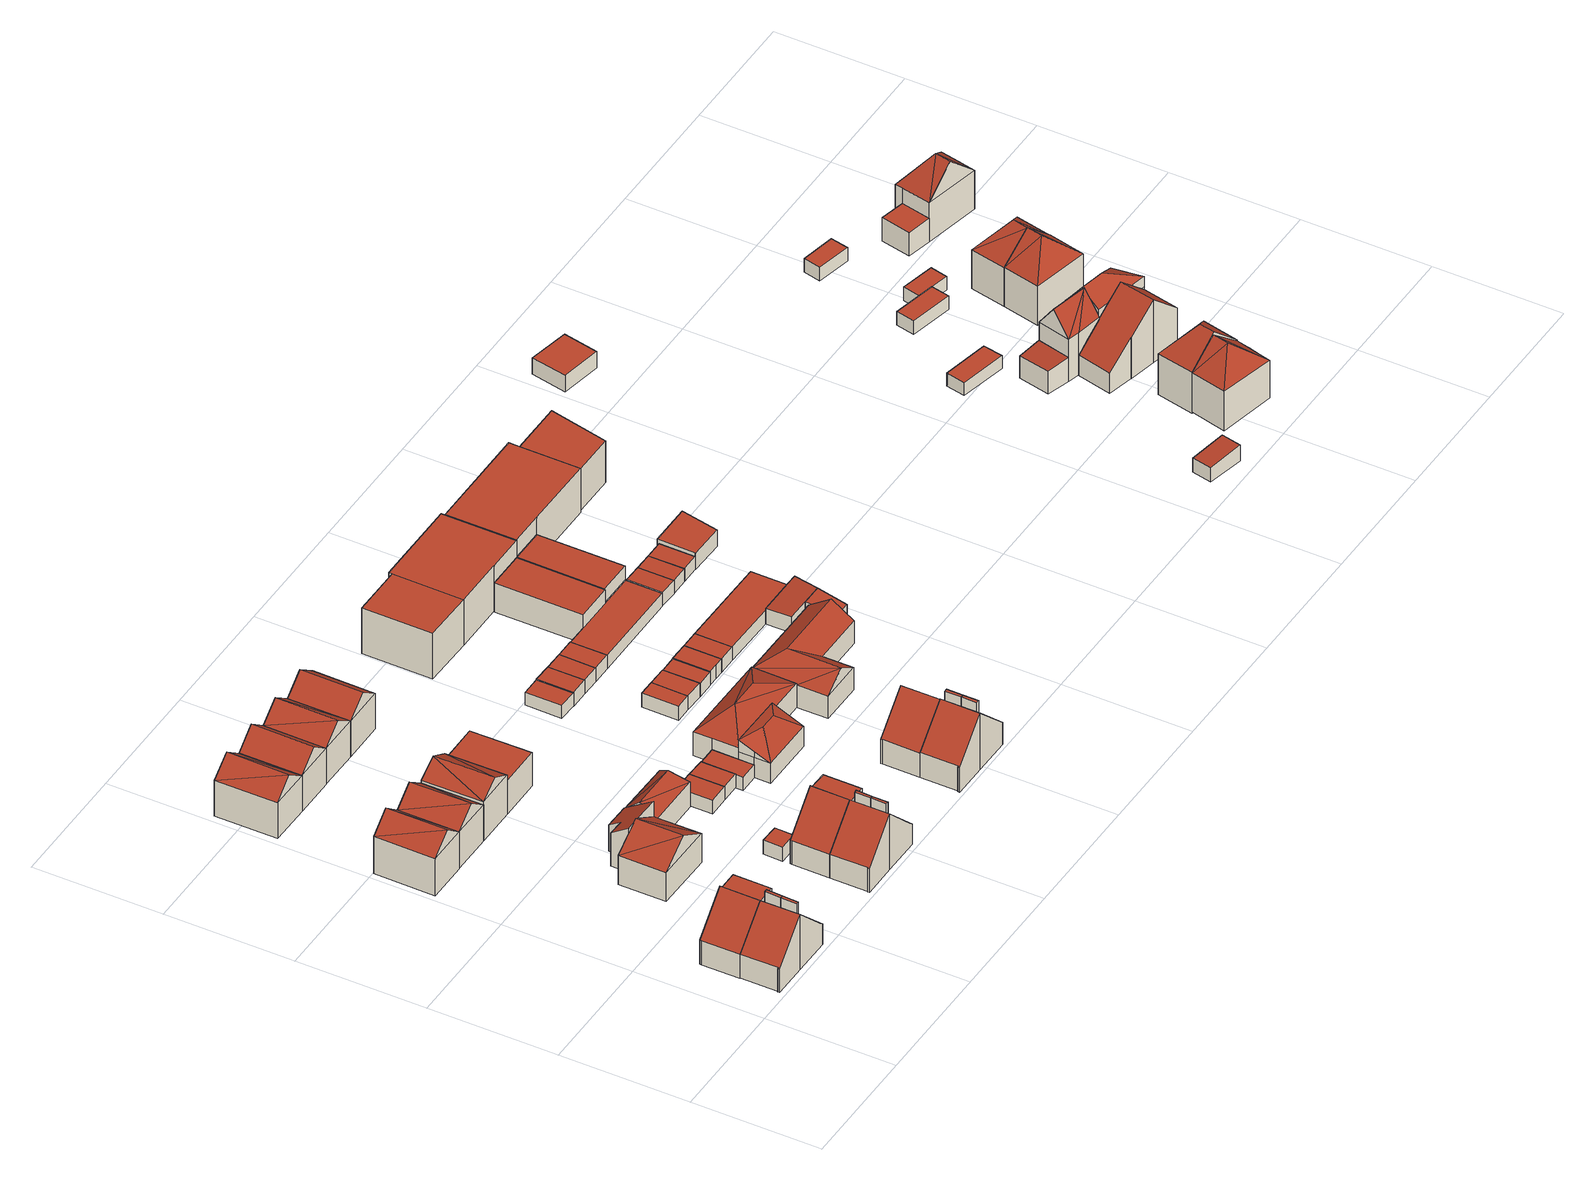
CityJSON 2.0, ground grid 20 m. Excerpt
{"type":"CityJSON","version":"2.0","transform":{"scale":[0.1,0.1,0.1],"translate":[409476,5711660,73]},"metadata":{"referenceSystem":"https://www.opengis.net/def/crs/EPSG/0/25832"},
"CityObjects":{
"building1":{"type":"Building","attributes":{"Gemeindeschluessel":"05978036","Geometrietyp2DReferenz":"3000","function":"31001_1000","roofType":"3100","measuredHeight":9.43},"geometry":[{"type":"MultiSurface","lod":"2","boundaries":[[[0,1,2,3]],[[1,4,5,2]],[[4,6,7,5]],[[6,8,9,7]],[[8,10,11,9]],[[10,12,13,11]],[[12,14,15,13]],[[14,16,17,15]],[[16,18,19,17]],[[18,20,21,19]],[[20,22,23,21]],[[22,0,3,23]],[[18,16,14,12,10,8,6,4]],[[4,1,0,22,20,18]],[[3,2,5,7,9,11,13,15,17,19,21,23]]],"semantics":{"surfaces":[{"type":"WallSurface"},{"type":"RoofSurface"},{"type":"GroundSurface"}],"values":[0,0,0,0,0,0,0,0,0,0,0,0,1,1,2]}}]},
"building2":{"type":"Building","attributes":{"Gemeindeschluessel":"05978036","Geometrietyp2DReferenz":"3000","function":"31001_1000","roofType":"3100","measuredHeight":9.47},"geometry":[{"type":"MultiSurface","lod":"2","boundaries":[[[24,25,26,27]],[[25,28,29,26]],[[28,6,30,29]],[[6,4,31,30]],[[4,1,32,31]],[[1,33,34,32]],[[33,35,36,34]],[[35,37,38,36]],[[37,39,40,38]],[[39,24,27,40]],[[37,35,33,1,4]],[[4,6,28,25,24,39,37]],[[26,29,30,31,32,34,36,38,40,27]]],"semantics":{"surfaces":[{"type":"WallSurface"},{"type":"RoofSurface"},{"type":"GroundSurface"}],"values":[0,0,0,0,0,0,0,0,0,0,1,1,2]}}]},
"building3":{"type":"Building","attributes":{"Gemeindeschluessel":"05978036","Geometrietyp2DReferenz":"3000","function":"51009_1610","roofType":"2100","measuredHeight":6.07},"geometry":[{"type":"MultiSurface","lod":"2","boundaries":[[[41,42,7,9]],[[42,43,44,7]],[[43,45,11,44]],[[45,41,9,11]],[[45,43,42,41]],[[9,7,44,11]]],"semantics":{"surfaces":[{"type":"WallSurface"},{"type":"RoofSurface"},{"type":"GroundSurface"}],"values":[0,0,0,0,1,2]}}]},
"building4":{"type":"Building","attributes":{"Gemeindeschluessel":"05978036","Geometrietyp2DReferenz":"3000","function":"51009_1610","roofType":"1000","measuredHeight":6.04},"geometry":[{"type":"MultiSurface","lod":"2","boundaries":[[[42,46,47,7]],[[46,48,49,47]],[[48,43,44,49]],[[43,42,7,44]],[[43,48,46,42]],[[7,47,49,44]]],"semantics":{"surfaces":[{"type":"WallSurface"},{"type":"RoofSurface"},{"type":"GroundSurface"}],"values":[0,0,0,0,1,2]}}]},
"building5":{"type":"Building","attributes":{"Gemeindeschluessel":"05978036","Geometrietyp2DReferenz":"3000","function":"31001_1000","roofType":"3100","measuredHeight":8.87},"geometry":[{"type":"MultiSurface","lod":"2","boundaries":[[[50,51,52,53]],[[51,54,55,52]],[[54,56,57,55]],[[56,50,53,57]],[[54,51,58]],[[50,56,59]],[[51,59,58]],[[59,51,50]],[[58,56,54]],[[56,58,59]],[[53,52,55,57]]],"semantics":{"surfaces":[{"type":"WallSurface"},{"type":"RoofSurface"},{"type":"GroundSurface"}],"values":[0,0,0,0,0,0,1,1,1,1,2]}}]},
"building6":{"type":"Building","attributes":{"Gemeindeschluessel":"05978036","Geometrietyp2DReferenz":"3000","function":"31001_2460","roofType":"1000","measuredHeight":2.28},"geometry":[{"type":"MultiSurface","lod":"2","boundaries":[[[60,61,62,63]],[[61,64,65,62]],[[64,66,67,65]],[[66,60,63,67]],[[66,64,61,60]],[[63,62,65,67]]],"semantics":{"surfaces":[{"type":"WallSurface"},{"type":"RoofSurface"},{"type":"GroundSurface"}],"values":[0,0,0,0,1,2]}}]},
"building7":{"type":"Building","attributes":{"Gemeindeschluessel":"05978036","Geometrietyp2DReferenz":"3000","function":"31001_1000","roofType":"3100","measuredHeight":8.68},"geometry":[{"type":"MultiSurface","lod":"2","boundaries":[[[56,54,68,69]],[[54,70,71,68]],[[70,72,73,71]],[[72,56,69,73]],[[70,54,74]],[[56,72,75]],[[54,75,74]],[[75,54,56]],[[70,75,72]],[[75,70,74]],[[69,68,71,73]]],"semantics":{"surfaces":[{"type":"WallSurface"},{"type":"RoofSurface"},{"type":"GroundSurface"}],"values":[0,0,0,0,0,0,1,1,1,1,2]}}]},
"building8":{"type":"Building","attributes":{"Gemeindeschluessel":"05978036","Geometrietyp2DReferenz":"3000","function":"31001_1000","roofType":"3100","measuredHeight":8.67},"geometry":[{"type":"MultiSurface","lod":"2","boundaries":[[[76,77,78,79]],[[77,80,81,78]],[[80,82,83,81]],[[82,76,79,83]],[[80,77,84]],[[76,82,85]],[[77,85,84]],[[85,77,76]],[[84,82,80]],[[82,84,85]],[[79,78,81,83]]],"semantics":{"surfaces":[{"type":"WallSurface"},{"type":"RoofSurface"},{"type":"GroundSurface"}],"values":[0,0,0,0,0,0,1,1,1,1,2]}}]},
"building9":{"type":"Building","attributes":{"Gemeindeschluessel":"05978036","Geometrietyp2DReferenz":"3000","function":"31001_1000"},"children":["building9-1","building9-2","building9-3"]},
"building9-1":{"type":"BuildingPart","attributes":{"roofType":"2100","measuredHeight":7.47},"parents":["building9"],"geometry":[{"type":"MultiSurface","lod":"2","boundaries":[[[86,87,88,89]],[[87,90,91,88]],[[90,92,93,94,91]],[[95,86,89,96,97,98]],[[95,99,100,101,102,103,92,90,87,86]],[[89,88,91,94,104,96]],[[105,102,101,106]],[[103,93,92]],[[104,94,93,107]],[[107,93,103,102,105]],[[98,99,95]],[[100,106,101]],[[97,96,104,107,105,106]],[[97,106,100,99,98]]],"semantics":{"surfaces":[{"type":"WallSurface"},{"type":"RoofSurface"},{"type":"GroundSurface"},{"type":"ClosureSurface"}],"values":[0,0,0,0,1,2,0,0,3,3,0,0,3,3]}}]},
"building9-2":{"type":"BuildingPart","attributes":{"roofType":"5000","measuredHeight":6.53},"parents":["building9"],"geometry":[{"type":"MultiSurface","lod":"2","boundaries":[[[108,109,110,111]],[[109,112,113,110]],[[112,114,115,113]],[[93,108,111,94]],[[112,109,108,116]],[[93,116,108]],[[116,93,103,117]],[[117,112,116]],[[112,117,102,105,114]],[[111,110,113,115,104,94]],[[94,104,107,93]],[[104,115,114,107]],[[114,105,107]],[[103,102,117]],[[107,105,102,103,93]]],"semantics":{"surfaces":[{"type":"WallSurface"},{"type":"RoofSurface"},{"type":"GroundSurface"},{"type":"ClosureSurface"}],"values":[0,0,0,0,1,1,1,1,1,2,3,3,0,0,3]}}]},
"building9-3":{"type":"BuildingPart","attributes":{"roofType":"3100","measuredHeight":7.91},"parents":["building9"],"geometry":[{"type":"MultiSurface","lod":"2","boundaries":[[[118,97,96,119]],[[120,121,122,115,114]],[[121,123,124,122]],[[123,118,119,124]],[[118,125,126,99,98]],[[125,118,123]],[[126,121,120,106,100]],[[121,126,125]],[[118,98,97]],[[121,125,123]],[[119,96,104,115,122,124]],[[104,96,97,106,107]],[[114,107,106,120]],[[104,107,114,115]],[[99,126,100]],[[97,98,99,100,106]]],"semantics":{"surfaces":[{"type":"WallSurface"},{"type":"RoofSurface"},{"type":"GroundSurface"},{"type":"ClosureSurface"}],"values":[0,0,0,0,1,1,1,1,0,0,2,3,0,3,0,3]}}]},
"building10":{"type":"Building","attributes":{"Gemeindeschluessel":"05978036","Geometrietyp2DReferenz":"3000","function":"31001_1000","roofType":"3100","measuredHeight":8.57},"geometry":[{"type":"MultiSurface","lod":"2","boundaries":[[[127,128,129,130]],[[128,131,73,129]],[[131,132,71,73]],[[132,127,130,71]],[[131,128,133]],[[127,132,134]],[[127,133,128]],[[133,127,134]],[[134,131,133]],[[131,134,132]],[[130,129,73,71]]],"semantics":{"surfaces":[{"type":"WallSurface"},{"type":"RoofSurface"},{"type":"GroundSurface"}],"values":[0,0,0,0,0,0,1,1,1,1,2]}}]},
"building11":{"type":"Building","attributes":{"Gemeindeschluessel":"05978036","Geometrietyp2DReferenz":"3000","function":"31001_1000","roofType":"3100","measuredHeight":8.76},"geometry":[{"type":"MultiSurface","lod":"2","boundaries":[[[135,136,81,83]],[[136,137,138,81]],[[137,139,140,138]],[[139,135,83,140]],[[137,136,141]],[[135,139,142]],[[136,135,142,141]],[[139,137,141,142]],[[83,81,138,140]]],"semantics":{"surfaces":[{"type":"WallSurface"},{"type":"RoofSurface"},{"type":"GroundSurface"}],"values":[0,0,0,0,0,0,1,1,2]}}]},
"building12":{"type":"Building","attributes":{"Gemeindeschluessel":"05978036","Geometrietyp2DReferenz":"3000","function":"31001_1310","roofType":"1000","measuredHeight":2.44},"geometry":[{"type":"MultiSurface","lod":"2","boundaries":[[[143,144,145,146]],[[144,147,148,145]],[[147,149,150,148]],[[149,143,146,150]],[[149,147,144,143]],[[146,145,148,150]]],"semantics":{"surfaces":[{"type":"WallSurface"},{"type":"RoofSurface"},{"type":"GroundSurface"}],"values":[0,0,0,0,1,2]}}]},
"building13":{"type":"Building","attributes":{"Gemeindeschluessel":"05978036","Geometrietyp2DReferenz":"3000","function":"31001_1000","roofType":"3100","measuredHeight":9.47},"geometry":[{"type":"MultiSurface","lod":"2","boundaries":[[[151,152,153,154]],[[152,155,156,153]],[[155,157,158,156]],[[157,159,160,158]],[[159,161,162,160]],[[161,163,164,162]],[[163,165,166,164]],[[165,167,168,166]],[[167,169,170,168]],[[169,171,172,170]],[[171,173,174,172]],[[173,151,154,174]],[[169,167,165,163,161,159,157,155]],[[155,152,151,173,171,169]],[[154,153,156,158,160,162,164,166,168,170,172,174]]],"semantics":{"surfaces":[{"type":"WallSurface"},{"type":"RoofSurface"},{"type":"GroundSurface"}],"values":[0,0,0,0,0,0,0,0,0,0,0,0,1,1,2]}}]},
"building14":{"type":"Building","attributes":{"Gemeindeschluessel":"05978036","Geometrietyp2DReferenz":"3000","function":"31001_1000","roofType":"3100","measuredHeight":9.48},"geometry":[{"type":"MultiSurface","lod":"2","boundaries":[[[175,176,177,178]],[[176,179,180,177]],[[179,157,158,180]],[[157,155,156,158]],[[155,152,153,156]],[[152,181,182,153]],[[181,183,184,182]],[[183,185,186,184]],[[185,187,188,186]],[[187,189,178,188]],[[189,175,178]],[[185,183,181,152,155]],[[155,157,179,176,175,189,187,185]],[[177,180,158,156,153,182,184,186,188,178]]],"semantics":{"surfaces":[{"type":"WallSurface"},{"type":"RoofSurface"},{"type":"GroundSurface"}],"values":[0,0,0,0,0,0,0,0,0,0,0,1,1,2]}}]},
"building15":{"type":"Building","attributes":{"Gemeindeschluessel":"05978036","Geometrietyp2DReferenz":"3000","function":"31001_1000","roofType":"1000","measuredHeight":5.67},"geometry":[{"type":"MultiSurface","lod":"2","boundaries":[[[190,191,192,130]],[[191,193,194,192]],[[193,195,129,194]],[[195,190,130,129]],[[195,193,191,190]],[[130,192,194,129]]],"semantics":{"surfaces":[{"type":"WallSurface"},{"type":"RoofSurface"},{"type":"GroundSurface"}],"values":[0,0,0,0,1,2]}}]},
"building16":{"type":"Building","attributes":{"Gemeindeschluessel":"05978036","Geometrietyp2DReferenz":"3000","function":"31001_1000","roofType":"3100","measuredHeight":8.66},"geometry":[{"type":"MultiSurface","lod":"2","boundaries":[[[139,137,196,197]],[[137,198,199,196]],[[198,200,201,199]],[[200,139,197,201]],[[198,137,202]],[[139,200,203]],[[137,203,202]],[[203,137,139]],[[202,200,198]],[[200,202,203]],[[197,196,199,201]]],"semantics":{"surfaces":[{"type":"WallSurface"},{"type":"RoofSurface"},{"type":"GroundSurface"}],"values":[0,0,0,0,0,0,1,1,1,1,2]}}]},
"building17":{"type":"Building","attributes":{"Gemeindeschluessel":"05978036","Geometrietyp2DReferenz":"3000","function":"51009_1610","roofType":"1000","measuredHeight":5.93},"geometry":[{"type":"MultiSurface","lod":"2","boundaries":[[[204,205,206,158]],[[205,207,162,206]],[[207,208,160,162]],[[208,204,158,160]],[[208,207,205,204]],[[158,206,162,160]]],"semantics":{"surfaces":[{"type":"WallSurface"},{"type":"RoofSurface"},{"type":"GroundSurface"}],"values":[0,0,0,0,1,2]}}]},
"building18":{"type":"Building","attributes":{"Gemeindeschluessel":"05978036","Geometrietyp2DReferenz":"3000","function":"51009_1610","roofType":"1000","measuredHeight":5.84},"geometry":[{"type":"MultiSurface","lod":"2","boundaries":[[[204,209,180,158]],[[209,210,177,180]],[[210,205,206,177]],[[205,204,158,206]],[[205,210,209,204]],[[158,180,177,206]]],"semantics":{"surfaces":[{"type":"WallSurface"},{"type":"RoofSurface"},{"type":"GroundSurface"}],"values":[0,0,0,0,1,2]}}]},
"building19":{"type":"Building","attributes":{"Gemeindeschluessel":"05978036","Geometrietyp2DReferenz":"3000","function":"31001_2460","roofType":"1000","measuredHeight":2.27},"geometry":[{"type":"MultiSurface","lod":"2","boundaries":[[[211,212,213,214]],[[212,215,216,213]],[[215,217,218,216]],[[217,219,220,218]],[[219,211,214,220]],[[219,217,215,212,211]],[[214,213,216,218,220]]],"semantics":{"surfaces":[{"type":"WallSurface"},{"type":"RoofSurface"},{"type":"GroundSurface"}],"values":[0,0,0,0,0,1,2]}}]},
"building20":{"type":"Building","attributes":{"Gemeindeschluessel":"05978036","Geometrietyp2DReferenz":"3000","function":"31001_2460","roofType":"1000","measuredHeight":2.31},"geometry":[{"type":"MultiSurface","lod":"2","boundaries":[[[219,217,218,220]],[[217,221,222,218]],[[221,223,224,222]],[[223,219,220,224]],[[223,221,217,219]],[[220,218,222,224]]],"semantics":{"surfaces":[{"type":"WallSurface"},{"type":"RoofSurface"},{"type":"GroundSurface"}],"values":[0,0,0,0,1,2]}}]},
"building21":{"type":"Building","attributes":{"Gemeindeschluessel":"05978036","Geometrietyp2DReferenz":"3000","function":"31001_1000","roofType":"3100","measuredHeight":8.62},"geometry":[{"type":"MultiSurface","lod":"2","boundaries":[[[225,226,199,201]],[[226,227,228,199]],[[227,229,230,228]],[[229,225,201,230]],[[227,226,231]],[[225,229,232]],[[226,225,232,231]],[[229,227,231,232]],[[201,199,228,230]]],"semantics":{"surfaces":[{"type":"WallSurface"},{"type":"RoofSurface"},{"type":"GroundSurface"}],"values":[0,0,0,0,0,0,1,1,2]}}]},
"building22":{"type":"Building","attributes":{"Gemeindeschluessel":"05978036","Geometrietyp2DReferenz":"3000","function":"31001_2460","roofType":"1000","measuredHeight":2.34},"geometry":[{"type":"MultiSurface","lod":"2","boundaries":[[[233,234,235,236]],[[234,237,238,235]],[[237,239,240,238]],[[239,233,236,240]],[[239,237,234,233]],[[236,235,238,240]]],"semantics":{"surfaces":[{"type":"WallSurface"},{"type":"RoofSurface"},{"type":"GroundSurface"}],"values":[0,0,0,0,1,2]}}]},
"building23":{"type":"Building","attributes":{"Gemeindeschluessel":"05978036","Geometrietyp2DReferenz":"3000","function":"31001_2460","roofType":"1000","measuredHeight":2.29},"geometry":[{"type":"MultiSurface","lod":"2","boundaries":[[[241,242,243,244]],[[242,245,246,243]],[[245,247,248,246]],[[247,249,250,248]],[[249,241,244,250]],[[249,247,245,242,241]],[[244,243,246,248,250]]],"semantics":{"surfaces":[{"type":"WallSurface"},{"type":"RoofSurface"},{"type":"GroundSurface"}],"values":[0,0,0,0,0,1,2]}}]},
"building24":{"type":"Building","attributes":{"Gemeindeschluessel":"05978036","Geometrietyp2DReferenz":"3000","function":"31001_1000"},"children":["building24-1","building24-2"]},
"building24-1":{"type":"BuildingPart","attributes":{"roofType":"3200","measuredHeight":5.89},"parents":["building24"],"geometry":[{"type":"MultiSurface","lod":"2","boundaries":[[[251,252,253,254]],[[252,255,256,253]],[[257,258,259,260]],[[258,251,254,259]],[[261,262,251,263]],[[258,264,265]],[[251,258,265,263]],[[264,261,263,265]],[[257,266,264,258]],[[252,262,261,267,255]],[[251,262,252]],[[254,253,256,260,259]],[[260,256,255,257]],[[264,266,267,261]],[[255,267,266,257]]],"semantics":{"surfaces":[{"type":"WallSurface"},{"type":"RoofSurface"},{"type":"GroundSurface"},{"type":"ClosureSurface"}],"values":[0,0,0,0,1,1,1,1,0,0,0,2,3,0,3]}}]},
"building24-2":{"type":"BuildingPart","attributes":{"roofType":"3200","measuredHeight":6.76},"parents":["building24"],"geometry":[{"type":"MultiSurface","lod":"2","boundaries":[[[268,269,270,271]],[[269,266,257,260,270]],[[267,272,273,256,255]],[[272,274,275,273]],[[274,268,271,275]],[[269,268,276]],[[274,272,267,277]],[[268,277,276]],[[277,268,274]],[[277,269,276]],[[269,277,267,266]],[[271,270,260,256,273,275]],[[255,256,260,257]],[[255,257,266,267]]],"semantics":{"surfaces":[{"type":"WallSurface"},{"type":"RoofSurface"},{"type":"GroundSurface"},{"type":"ClosureSurface"}],"values":[0,0,0,0,0,1,1,1,1,1,1,2,3,3]}}]},
"building25":{"type":"Building","attributes":{"Gemeindeschluessel":"05978036","Geometrietyp2DReferenz":"3000","function":"31001_2460","roofType":"1000","measuredHeight":2.3},"geometry":[{"type":"MultiSurface","lod":"2","boundaries":[[[278,279,280,281]],[[279,282,283,280]],[[282,284,285,283]],[[284,278,281,285]],[[284,282,279,278]],[[281,280,283,285]]],"semantics":{"surfaces":[{"type":"WallSurface"},{"type":"RoofSurface"},{"type":"GroundSurface"}],"values":[0,0,0,0,1,2]}}]},
"building26":{"type":"Building","attributes":{"Gemeindeschluessel":"05978036","Geometrietyp2DReferenz":"3000","function":"31001_1000","roofType":"3100","measuredHeight":9.61},"geometry":[{"type":"MultiSurface","lod":"2","boundaries":[[[286,287,288,289]],[[287,290,291,288]],[[290,292,293,291]],[[292,294,295,293]],[[294,296,297,295]],[[296,298,299,297]],[[298,300,301,299]],[[300,302,303,301]],[[302,304,305,303]],[[304,306,307,305]],[[306,308,309,307]],[[308,286,289,309]],[[304,302,300,298,296,294,292,290]],[[290,287,286,308,306,304]],[[289,288,291,293,295,297,299,301,303,305,307,309]]],"semantics":{"surfaces":[{"type":"WallSurface"},{"type":"RoofSurface"},{"type":"GroundSurface"}],"values":[0,0,0,0,0,0,0,0,0,0,0,0,1,1,2]}}]},
"building27":{"type":"Building","attributes":{"Gemeindeschluessel":"05978036","Geometrietyp2DReferenz":"3000","function":"31001_2460","roofType":"1000","measuredHeight":2.31},"geometry":[{"type":"MultiSurface","lod":"2","boundaries":[[[310,311,312,313]],[[311,314,315,312]],[[314,316,317,315]],[[316,310,313,317]],[[316,314,311,310]],[[313,312,315,317]]],"semantics":{"surfaces":[{"type":"WallSurface"},{"type":"RoofSurface"},{"type":"GroundSurface"}],"values":[0,0,0,0,1,2]}}]},
"building28":{"type":"Building","attributes":{"Gemeindeschluessel":"05978036","Geometrietyp2DReferenz":"3000","function":"31001_2460","roofType":"1000","measuredHeight":2.32},"geometry":[{"type":"MultiSurface","lod":"2","boundaries":[[[318,319,320,321]],[[319,322,323,320]],[[322,324,325,323]],[[324,318,321,325]],[[324,322,319,318]],[[321,320,323,325]]],"semantics":{"surfaces":[{"type":"WallSurface"},{"type":"RoofSurface"},{"type":"GroundSurface"}],"values":[0,0,0,0,1,2]}}]},
"building29":{"type":"Building","attributes":{"Gemeindeschluessel":"05978036","Geometrietyp2DReferenz":"3000","function":"31001_1000","roofType":"3100","measuredHeight":9.49},"geometry":[{"type":"MultiSurface","lod":"2","boundaries":[[[326,327,328,329]],[[327,330,331,328]],[[330,332,293,331]],[[332,333,291,293]],[[333,334,288,291]],[[334,335,336,288]],[[335,337,336]],[[337,338,339,336]],[[338,340,341,339]],[[340,342,343,341]],[[342,344,345,343]],[[344,326,329,345]],[[340,338,337,335,334,333]],[[333,332,330,327,326,344,342,340]],[[329,328,331,293,291,288,336,339,341,343,345]]],"semantics":{"surfaces":[{"type":"WallSurface"},{"type":"RoofSurface"},{"type":"GroundSurface"}],"values":[0,0,0,0,0,0,0,0,0,0,0,0,1,1,2]}}]},
"building30":{"type":"Building","attributes":{"Gemeindeschluessel":"05978036","Geometrietyp2DReferenz":"3000","function":"31001_2460","roofType":"1000","measuredHeight":2.32},"geometry":[{"type":"MultiSurface","lod":"2","boundaries":[[[324,322,323,325]],[[322,346,347,323]],[[346,348,349,347]],[[348,324,325,349]],[[348,346,322,324]],[[325,323,347,349]]],"semantics":{"surfaces":[{"type":"WallSurface"},{"type":"RoofSurface"},{"type":"GroundSurface"}],"values":[0,0,0,0,1,2]}}]},
"building31":{"type":"Building","attributes":{"Gemeindeschluessel":"05978036","Geometrietyp2DReferenz":"3000","function":"31001_2460","roofType":"1000","measuredHeight":2.32},"geometry":[{"type":"MultiSurface","lod":"2","boundaries":[[[316,314,315,317]],[[314,350,351,315]],[[350,352,353,351]],[[352,316,317,353]],[[352,350,314,316]],[[317,315,351,353]]],"semantics":{"surfaces":[{"type":"WallSurface"},{"type":"RoofSurface"},{"type":"GroundSurface"}],"values":[0,0,0,0,1,2]}}]},
"building32":{"type":"Building","attributes":{"Gemeindeschluessel":"05978036","Geometrietyp2DReferenz":"3000","function":"51009_1610","roofType":"1000","measuredHeight":5.93},"geometry":[{"type":"MultiSurface","lod":"2","boundaries":[[[354,355,356,357]],[[355,358,359,356]],[[358,360,361,359]],[[360,354,357,361]],[[360,358,355,354]],[[357,356,359,361]]],"semantics":{"surfaces":[{"type":"WallSurface"},{"type":"RoofSurface"},{"type":"GroundSurface"}],"values":[0,0,0,0,1,2]}}]},
"building33":{"type":"Building","attributes":{"Gemeindeschluessel":"05978036","Geometrietyp2DReferenz":"3000","function":"51009_1610","roofType":"1000","measuredHeight":5.94},"geometry":[{"type":"MultiSurface","lod":"2","boundaries":[[[354,362,331,293]],[[362,363,328,331]],[[363,355,364,328]],[[355,354,293,364]],[[355,363,362,354]],[[293,331,328,364]]],"semantics":{"surfaces":[{"type":"WallSurface"},{"type":"RoofSurface"},{"type":"GroundSurface"}],"values":[0,0,0,0,1,2]}}]},
"building34":{"type":"Building","attributes":{"Gemeindeschluessel":"05978036","Geometrietyp2DReferenz":"3000","function":"31001_2460","roofType":"1000","measuredHeight":2.3},"geometry":[{"type":"MultiSurface","lod":"2","boundaries":[[[365,366,347,349]],[[366,367,368,347]],[[367,369,370,368]],[[369,365,349,370]],[[369,367,366,365]],[[349,347,368,370]]],"semantics":{"surfaces":[{"type":"WallSurface"},{"type":"RoofSurface"},{"type":"GroundSurface"}],"values":[0,0,0,0,1,2]}}]},
"building35":{"type":"Building","attributes":{"Gemeindeschluessel":"05978036","Geometrietyp2DReferenz":"3000","function":"31001_2460","roofType":"1000","measuredHeight":2.34},"geometry":[{"type":"MultiSurface","lod":"2","boundaries":[[[352,350,351,353]],[[350,371,372,351]],[[371,373,374,372]],[[373,352,353,374]],[[373,371,350,352]],[[353,351,372,374]]],"semantics":{"surfaces":[{"type":"WallSurface"},{"type":"RoofSurface"},{"type":"GroundSurface"}],"values":[0,0,0,0,1,2]}}]},
"building36":{"type":"Building","attributes":{"Gemeindeschluessel":"05978036","Geometrietyp2DReferenz":"3000","function":"31001_2460","roofType":"1000","measuredHeight":2.3},"geometry":[{"type":"MultiSurface","lod":"2","boundaries":[[[375,376,377,378]],[[376,379,380,377]],[[379,381,382,380]],[[381,383,384,382]],[[383,375,378,384]],[[383,381,379,376,375]],[[378,377,380,382,384]]],"semantics":{"surfaces":[{"type":"WallSurface"},{"type":"RoofSurface"},{"type":"GroundSurface"}],"values":[0,0,0,0,0,1,2]}}]},
"building37":{"type":"Building","attributes":{"Gemeindeschluessel":"05978036","Geometrietyp2DReferenz":"3000","function":"31001_1100"},"children":["building37-1","building37-2","building37-3"]},
"building37-1":{"type":"BuildingPart","attributes":{"roofType":"1000","measuredHeight":4.81},"parents":["building37"],"geometry":[{"type":"MultiSurface","lod":"2","boundaries":[[[385,386,387,388]],[[386,389,390,387]],[[389,391,392,390]],[[391,393,394,392]],[[391,389,386,385,393]],[[394,388,387,390,392]],[[388,394,393,385]]],"semantics":{"surfaces":[{"type":"WallSurface"},{"type":"RoofSurface"},{"type":"GroundSurface"},{"type":"ClosureSurface"}],"values":[0,0,0,0,1,2,3]}}]},
"building37-2":{"type":"BuildingPart","attributes":{"roofType":"1000","measuredHeight":7.79},"parents":["building37"],"geometry":[{"type":"MultiSurface","lod":"2","boundaries":[[[395,396,397,398]],[[399,400,401,402]],[[400,395,398,401]],[[400,399,396,395]],[[398,397,402,401]],[[396,399,402,397]]],"semantics":{"surfaces":[{"type":"WallSurface"},{"type":"RoofSurface"},{"type":"GroundSurface"},{"type":"ClosureSurface"}],"values":[0,0,0,1,2,3]}}]},
"building37-3":{"type":"BuildingPart","attributes":{"roofType":"1000","measuredHeight":7.79},"parents":["building37"],"geometry":[{"type":"MultiSurface","lod":"2","boundaries":[[[403,404,405,406]],[[404,407,385,388,405]],[[408,409,410,394,393]],[[409,399,402,410]],[[396,411,412,397]],[[411,403,406,412]],[[411,396,399,409,408,407,404,403]],[[406,405,388,394,410,402,397,412]],[[393,385,407,408]],[[393,394,388,385]],[[396,397,402,399]]],"semantics":{"surfaces":[{"type":"WallSurface"},{"type":"RoofSurface"},{"type":"GroundSurface"},{"type":"ClosureSurface"}],"values":[0,0,0,0,0,0,1,2,0,3,3]}}]},
"building38":{"type":"Building","attributes":{"Gemeindeschluessel":"05978036","Geometrietyp2DReferenz":"3000","function":"31001_2460","roofType":"1000","measuredHeight":2.3},"geometry":[{"type":"MultiSurface","lod":"2","boundaries":[[[381,379,380,382]],[[379,413,414,380]],[[413,415,416,414]],[[415,381,382,416]],[[415,413,379,381]],[[382,380,414,416]]],"semantics":{"surfaces":[{"type":"WallSurface"},{"type":"RoofSurface"},{"type":"GroundSurface"}],"values":[0,0,0,0,1,2]}}]},
"building39":{"type":"Building","attributes":{"Gemeindeschluessel":"05978036","Geometrietyp2DReferenz":"3000","function":"31001_1000","roofType":"5000","measuredHeight":6.26},"geometry":[{"type":"MultiSurface","lod":"2","boundaries":[[[417,418,270,419]],[[418,420,271,270]],[[420,421,422,271]],[[421,423,424,422]],[[423,425,426,424]],[[425,427,428,426]],[[427,417,419,428]],[[429,430,427,425]],[[431,432,429,425,423]],[[431,423,421]],[[432,431,421,420]],[[420,429,432]],[[420,430,429]],[[418,430,420]],[[430,418,417]],[[430,417,427]],[[419,270,271,422,424,426,428]]],"semantics":{"surfaces":[{"type":"WallSurface"},{"type":"RoofSurface"},{"type":"GroundSurface"}],"values":[0,0,0,0,0,0,0,1,1,0,1,1,1,1,1,0,2]}}]},
"building40":{"type":"Building","attributes":{"Gemeindeschluessel":"05978036","Geometrietyp2DReferenz":"3000","function":"31001_2460","roofType":"1000","measuredHeight":2.3},"geometry":[{"type":"MultiSurface","lod":"2","boundaries":[[[433,434,372,374]],[[434,435,436,372]],[[435,437,438,436]],[[437,439,440,438]],[[439,441,442,440]],[[441,433,374,442]],[[441,439,437,435,434,433]],[[374,372,436,438,440,442]]],"semantics":{"surfaces":[{"type":"WallSurface"},{"type":"RoofSurface"},{"type":"GroundSurface"}],"values":[0,0,0,0,0,0,1,2]}}]},
"building41":{"type":"Building","attributes":{"Gemeindeschluessel":"05978036","Geometrietyp2DReferenz":"3000","function":"31001_2460","roofType":"1000","measuredHeight":2.31},"geometry":[{"type":"MultiSurface","lod":"2","boundaries":[[[415,413,414,416]],[[413,443,444,414]],[[443,445,446,444]],[[445,447,448,446]],[[447,415,416,448]],[[447,445,443,413,415]],[[416,414,444,446,448]]],"semantics":{"surfaces":[{"type":"WallSurface"},{"type":"RoofSurface"},{"type":"GroundSurface"}],"values":[0,0,0,0,0,1,2]}}]},
"building42":{"type":"Building","attributes":{"Gemeindeschluessel":"05978036","Geometrietyp2DReferenz":"3000","function":"31001_1100","roofType":"1000","measuredHeight":4.72},"geometry":[{"type":"MultiSurface","lod":"2","boundaries":[[[449,450,451,452]],[[450,453,454,451]],[[453,455,456,454]],[[455,449,452,456]],[[455,453,450,449]],[[452,451,454,456]]],"semantics":{"surfaces":[{"type":"WallSurface"},{"type":"RoofSurface"},{"type":"GroundSurface"}],"values":[0,0,0,0,1,2]}}]},
"building43":{"type":"Building","attributes":{"Gemeindeschluessel":"05978036","Geometrietyp2DReferenz":"3000","function":"31001_2460","roofType":"1000","measuredHeight":2.28},"geometry":[{"type":"MultiSurface","lod":"2","boundaries":[[[457,458,459,460]],[[458,461,462,459]],[[461,463,464,462]],[[463,457,460,464]],[[463,461,458,457]],[[460,459,462,464]]],"semantics":{"surfaces":[{"type":"WallSurface"},{"type":"RoofSurface"},{"type":"GroundSurface"}],"values":[0,0,0,0,1,2]}}]},
"building44":{"type":"Building","attributes":{"Gemeindeschluessel":"05978036","Geometrietyp2DReferenz":"3000","function":"31001_1310","roofType":"1000","measuredHeight":2.82},"geometry":[{"type":"MultiSurface","lod":"2","boundaries":[[[465,466,467,468]],[[466,469,470,467]],[[469,471,472,470]],[[471,465,468,472]],[[471,469,466,465]],[[468,467,470,472]]],"semantics":{"surfaces":[{"type":"WallSurface"},{"type":"RoofSurface"},{"type":"GroundSurface"}],"values":[0,0,0,0,1,2]}}]},
"building45":{"type":"Building","attributes":{"Gemeindeschluessel":"05978036","Geometrietyp2DReferenz":"3000","function":"31001_2460","roofType":"2100","measuredHeight":2.74},"geometry":[{"type":"MultiSurface","lod":"2","boundaries":[[[473,474,448,475]],[[474,476,446,448]],[[476,477,478,446]],[[477,469,470,478]],[[469,466,467,470]],[[466,473,475,467]],[[466,469,477,476,474,473]],[[475,448,446,478,470,467]]],"semantics":{"surfaces":[{"type":"WallSurface"},{"type":"RoofSurface"},{"type":"GroundSurface"}],"values":[0,0,0,0,0,0,1,2]}}]},
"building46":{"type":"Building","attributes":{"Gemeindeschluessel":"05978036","Geometrietyp2DReferenz":"3000","function":"31001_2460","roofType":"1000","measuredHeight":2.27},"geometry":[{"type":"MultiSurface","lod":"2","boundaries":[[[457,479,480,481]],[[479,482,483,480]],[[482,458,484,483]],[[458,457,481,484]],[[458,482,479,457]],[[481,480,483,484]]],"semantics":{"surfaces":[{"type":"WallSurface"},{"type":"RoofSurface"},{"type":"GroundSurface"}],"values":[0,0,0,0,1,2]}}]},
"building47":{"type":"Building","attributes":{"Gemeindeschluessel":"05978036","Geometrietyp2DReferenz":"3000","function":"31001_2460","roofType":"1000","measuredHeight":2.27},"geometry":[{"type":"MultiSurface","lod":"2","boundaries":[[[482,479,480,483]],[[479,485,486,480]],[[485,487,488,486]],[[487,482,483,488]],[[487,485,479,482]],[[483,480,486,488]]],"semantics":{"surfaces":[{"type":"WallSurface"},{"type":"RoofSurface"},{"type":"GroundSurface"}],"values":[0,0,0,0,1,2]}}]},
"building48":{"type":"Building","attributes":{"Gemeindeschluessel":"05978036","Geometrietyp2DReferenz":"3000","function":"31001_1100","roofType":"1000","measuredHeight":7.59},"geometry":[{"type":"MultiSurface","lod":"2","boundaries":[[[489,490,491,451]],[[490,492,493,491]],[[492,494,495,493]],[[494,496,497,495]],[[496,498,454,497]],[[498,489,451,454]],[[498,496,494,492,490,489]],[[451,491,493,495,497,454]]],"semantics":{"surfaces":[{"type":"WallSurface"},{"type":"RoofSurface"},{"type":"GroundSurface"}],"values":[0,0,0,0,0,0,1,2]}}]},
"building49":{"type":"Building","attributes":{"Gemeindeschluessel":"05978036","Geometrietyp2DReferenz":"3000","function":"31001_2460","roofType":"1000","measuredHeight":2.82},"geometry":[{"type":"MultiSurface","lod":"2","boundaries":[[[499,500,488,501]],[[500,502,503,488]],[[502,504,505,503]],[[504,506,507,505]],[[506,499,501,507]],[[506,504,502,500,499]],[[501,488,503,505,507]]],"semantics":{"surfaces":[{"type":"WallSurface"},{"type":"RoofSurface"},{"type":"GroundSurface"}],"values":[0,0,0,0,0,1,2]}}]},
"building50":{"type":"Building","attributes":{"Gemeindeschluessel":"05978036","Geometrietyp2DReferenz":"3000","function":"31001_2460","roofType":"1000","measuredHeight":7.14},"geometry":[{"type":"MultiSurface","lod":"2","boundaries":[[[508,509,510,511]],[[509,512,513,510]],[[512,514,515,513]],[[514,508,511,515]],[[514,512,509,508]],[[511,510,513,515]]],"semantics":{"surfaces":[{"type":"WallSurface"},{"type":"RoofSurface"},{"type":"GroundSurface"}],"values":[0,0,0,0,1,2]}}]},
"building51":{"type":"Building","attributes":{"Gemeindeschluessel":"05978036","Geometrietyp2DReferenz":"3000","function":"31001_2460","roofType":"2100","measuredHeight":2.67},"geometry":[{"type":"MultiSurface","lod":"2","boundaries":[[[516,517,518,519]],[[517,520,521,518]],[[520,522,523,521]],[[522,516,519,523]],[[522,520,517,516]],[[519,518,521,523]]],"semantics":{"surfaces":[{"type":"WallSurface"},{"type":"RoofSurface"},{"type":"GroundSurface"}],"values":[0,0,0,0,1,2]}}]},
"building52":{"type":"Building","attributes":{"Gemeindeschluessel":"05978036","Geometrietyp2DReferenz":"3000","function":"31001_2460","roofType":"1000","measuredHeight":2.75},"geometry":[{"type":"MultiSurface","lod":"2","boundaries":[[[524,525,526,527]],[[525,528,529,526]],[[528,530,531,529]],[[530,524,527,531]],[[530,528,525,524]],[[527,526,529,531]]],"semantics":{"surfaces":[{"type":"WallSurface"},{"type":"RoofSurface"},{"type":"GroundSurface"}],"values":[0,0,0,0,1,2]}}]},
"building53":{"type":"Building","attributes":{"Gemeindeschluessel":"05978036","Geometrietyp2DReferenz":"3000","function":"31001_2460","roofType":"1000","measuredHeight":2.21},"geometry":[{"type":"MultiSurface","lod":"2","boundaries":[[[532,533,534,535]],[[533,536,537,534]],[[536,538,539,537]],[[538,532,535,539]],[[538,536,533,532]],[[535,534,537,539]]],"semantics":{"surfaces":[{"type":"WallSurface"},{"type":"RoofSurface"},{"type":"GroundSurface"}],"values":[0,0,0,0,1,2]}}]},
"building54":{"type":"Building","attributes":{"Gemeindeschluessel":"05978036","Geometrietyp2DReferenz":"3000","function":"31001_1000","roofType":"5000","measuredHeight":10.69},"geometry":[{"type":"MultiSurface","lod":"2","boundaries":[[[540,541,542,543]],[[541,544,545,542]],[[544,546,547,545]],[[546,548,549,547]],[[548,550,551,549]],[[550,552,553,551]],[[552,540,543,553]],[[548,554,550]],[[555,548,546,544,541,540]],[[548,555,554]],[[552,554,555]],[[554,552,550]],[[552,555,540]],[[543,542,545,547,549,551,553]]],"semantics":{"surfaces":[{"type":"WallSurface"},{"type":"RoofSurface"},{"type":"GroundSurface"}],"values":[0,0,0,0,0,0,0,1,1,1,1,1,0,2]}}]},
"building55":{"type":"Building","attributes":{"Gemeindeschluessel":"05978036","Geometrietyp2DReferenz":"3000","function":"31001_1000","roofType":"5000","measuredHeight":11.05},"geometry":[{"type":"MultiSurface","lod":"2","boundaries":[[[556,557,558,559]],[[557,560,561,558]],[[560,562,563,561]],[[562,556,559,563]],[[560,557,564]],[[556,562,565]],[[557,556,565,564]],[[562,560,564,565]],[[559,558,561,563]]],"semantics":{"surfaces":[{"type":"WallSurface"},{"type":"RoofSurface"},{"type":"GroundSurface"}],"values":[0,0,0,0,1,0,1,1,2]}}]},
"building56":{"type":"Building","attributes":{"Gemeindeschluessel":"05978036","Geometrietyp2DReferenz":"3000","function":"31001_1000","roofType":"3100","measuredHeight":10.69},"geometry":[{"type":"MultiSurface","lod":"2","boundaries":[[[566,567,568,569]],[[567,570,571,568]],[[570,572,573,571]],[[572,574,575,573]],[[574,576,577,575]],[[576,578,579,577]],[[578,580,581,579]],[[580,582,583,581]],[[582,584,585,583]],[[584,566,569,585]],[[580,578,576,574]],[[574,572,570,567,566,584,582,580]],[[569,568,571,573,575,577,579,581,583,585]]],"semantics":{"surfaces":[{"type":"WallSurface"},{"type":"RoofSurface"},{"type":"GroundSurface"}],"values":[0,0,0,0,0,0,0,0,0,0,1,1,2]}}]},
"building57":{"type":"Building","attributes":{"Gemeindeschluessel":"05978036","Geometrietyp2DReferenz":"3000","function":"31001_1000"},"children":["building57-1","building57-2","building57-3"]},
"building57-1":{"type":"BuildingPart","attributes":{"roofType":"5000","measuredHeight":10.91},"parents":["building57"],"geometry":[{"type":"MultiSurface","lod":"2","boundaries":[[[586,587,588,589]],[[587,590,591,592,588]],[[593,594,595,596,597,598]],[[594,599,600,601]],[[599,594,593]],[[590,600,599]],[[587,600,590]],[[600,587,586,602,603]],[[593,590,599]],[[589,588,592,597,596,604]],[[598,591,590,593]],[[598,597,592,591]],[[589,604,605,606,586]],[[604,596,595,605]],[[605,595,594,606]],[[600,603,601]],[[602,586,606]],[[601,603,602,606,594]]],"semantics":{"surfaces":[{"type":"WallSurface"},{"type":"RoofSurface"},{"type":"GroundSurface"},{"type":"ClosureSurface"}],"values":[0,0,0,1,1,1,1,1,0,2,0,3,0,3,3,0,0,3]}}]},
"building57-2":{"type":"BuildingPart","attributes":{"roofType":"2100","measuredHeight":4.13},"parents":["building57"],"geometry":[{"type":"MultiSurface","lod":"2","boundaries":[[[591,607,608,592]],[[607,609,610,608]],[[609,598,597,610]],[[598,609,607,591]],[[592,608,610,597]],[[592,597,598,591]]],"semantics":{"surfaces":[{"type":"WallSurface"},{"type":"RoofSurface"},{"type":"GroundSurface"},{"type":"ClosureSurface"}],"values":[0,0,0,1,2,3]}}]},
"building57-3":{"type":"BuildingPart","attributes":{"roofType":"5000","measuredHeight":10.71},"parents":["building57"],"geometry":[{"type":"MultiSurface","lod":"2","boundaries":[[[611,612,613,614]],[[612,605,604,613]],[[595,615,616,596]],[[615,611,614,616]],[[617,611,618]],[[611,615,619,620,618]],[[621,617,618,620,601,603]],[[612,617,621,602,606,605]],[[595,594,619,615]],[[611,617,612]],[[614,613,604,596,616]],[[596,604,605,595]],[[620,619,594,601]],[[603,602,621]],[[606,594,595,605]],[[601,594,606,602,603]]],"semantics":{"surfaces":[{"type":"WallSurface"},{"type":"RoofSurface"},{"type":"GroundSurface"},{"type":"ClosureSurface"}],"values":[0,0,0,0,1,1,1,0,0,0,2,3,0,0,3,3]}}]},
"building58":{"type":"Building","attributes":{"Gemeindeschluessel":"05978036","Geometrietyp2DReferenz":"3000","function":"31001_2460","roofType":"1000","measuredHeight":2.34},"geometry":[{"type":"MultiSurface","lod":"2","boundaries":[[[622,623,624,625]],[[623,626,627,624]],[[626,628,629,627]],[[628,622,625,629]],[[628,626,623,622]],[[625,624,627,629]]],"semantics":{"surfaces":[{"type":"WallSurface"},{"type":"RoofSurface"},{"type":"GroundSurface"}],"values":[0,0,0,0,1,2]}}]},
"building59":{"type":"Building","attributes":{"Gemeindeschluessel":"05978036","Geometrietyp2DReferenz":"3000","function":"31001_2460","roofType":"1000","measuredHeight":2.24},"geometry":[{"type":"MultiSurface","lod":"2","boundaries":[[[630,631,632,633]],[[631,634,635,632]],[[634,636,637,635]],[[636,630,633,637]],[[636,634,631,630]],[[633,632,635,637]]],"semantics":{"surfaces":[{"type":"WallSurface"},{"type":"RoofSurface"},{"type":"GroundSurface"}],"values":[0,0,0,0,1,2]}}]},
"building60":{"type":"Building","attributes":{"Gemeindeschluessel":"05978036","Geometrietyp2DReferenz":"3000","function":"31001_1000","roofType":"5000","measuredHeight":10.82},"geometry":[{"type":"MultiSurface","lod":"2","boundaries":[[[638,639,640,641]],[[639,642,643,640]],[[642,644,645,643]],[[644,638,641,645]],[[642,639,646]],[[638,644,647]],[[647,639,638]],[[639,647,646]],[[644,646,647]],[[646,644,642]],[[641,640,643,645]]],"semantics":{"surfaces":[{"type":"WallSurface"},{"type":"RoofSurface"},{"type":"GroundSurface"}],"values":[0,0,0,0,1,0,1,1,1,1,2]}}]},
"building61":{"type":"Building","attributes":{"Gemeindeschluessel":"05978036","Geometrietyp2DReferenz":"3000","function":"31001_2460","roofType":"1000","measuredHeight":2.32},"geometry":[{"type":"MultiSurface","lod":"2","boundaries":[[[648,649,650,651]],[[649,652,653,650]],[[652,654,655,653]],[[654,648,651,655]],[[654,652,649,648]],[[651,650,653,655]]],"semantics":{"surfaces":[{"type":"WallSurface"},{"type":"RoofSurface"},{"type":"GroundSurface"}],"values":[0,0,0,0,1,2]}}]},
"building62":{"type":"Building","attributes":{"Gemeindeschluessel":"05978036","Geometrietyp2DReferenz":"3000","function":"31001_1000","roofType":"5000","measuredHeight":10.71},"geometry":[{"type":"MultiSurface","lod":"2","boundaries":[[[656,657,658,645]],[[657,659,660,658]],[[659,661,641,660]],[[661,656,645,641]],[[659,657,662]],[[656,661,663]],[[657,663,662]],[[663,657,656]],[[662,661,659]],[[661,662,663]],[[645,658,660,641]]],"semantics":{"surfaces":[{"type":"WallSurface"},{"type":"RoofSurface"},{"type":"GroundSurface"}],"values":[0,0,0,0,1,0,1,1,1,1,2]}}]},
"building63":{"type":"Building","attributes":{"Gemeindeschluessel":"05978036","Geometrietyp2DReferenz":"3000","function":"31001_1000"},"children":["building63-1","building63-2"]},
"building63-1":{"type":"BuildingPart","attributes":{"roofType":"1000","measuredHeight":4},"parents":["building63"],"geometry":[{"type":"MultiSurface","lod":"2","boundaries":[[[664,665,666,667]],[[665,668,669,666]],[[670,664,667,671]],[[670,668,665,664]],[[667,666,669,671]],[[671,669,668,670]]],"semantics":{"surfaces":[{"type":"WallSurface"},{"type":"RoofSurface"},{"type":"GroundSurface"},{"type":"ClosureSurface"}],"values":[0,0,0,1,2,3]}}]},
"building63-2":{"type":"BuildingPart","attributes":{"roofType":"5000","measuredHeight":11.13},"parents":["building63"],"geometry":[{"type":"MultiSurface","lod":"2","boundaries":[[[672,673,674,669,668]],[[673,675,676,674]],[[675,677,678,676]],[[677,679,680,678]],[[679,681,670,671,680]],[[675,673,682]],[[681,682,673,672]],[[681,683,682]],[[682,679,677,675]],[[683,679,682]],[[679,683,681]],[[671,669,674,676,678,680]],[[668,670,681,672]],[[668,669,671,670]]],"semantics":{"surfaces":[{"type":"WallSurface"},{"type":"RoofSurface"},{"type":"GroundSurface"},{"type":"ClosureSurface"}],"values":[0,0,0,0,0,1,1,1,1,1,0,2,0,3]}}]}
},
"vertices":[
[57,11,48],[57,69,47],[57,69,7],[57,11,7],[111,69,101],[111,69,7],[165,68,47],[165,68,7],[165,44,47],[165,44,7],[170,44,42],[170,44,7],[170,11,42],[170,11,7],[171,11,42],[171,11,7],[171,8,42],[171,8,7],[111,8,101],[111,8,7],[56,8,47],[56,8,7],[56,11,47],[56,11,7],
[171,126,42],[171,93,42],[171,93,6],[171,126,6],[166,93,47],[166,93,6],[165,68,6],[111,69,6],[57,69,6],[57,127,47],[57,127,6],[57,130,47],[57,130,6],[111,130,101],[111,130,6],[171,129,42],[171,129,6],
[165,44,66],[165,68,67],[170,68,67],[170,68,7],[170,44,66],
[166,93,67],[166,93,7],[171,93,67],[171,93,7],
[8,504,70],[9,598,70],[9,598,7],[8,504,7],[73,598,70],[73,598,7],[73,504,70],[73,504,7],[41,598,96],[41,504,96],
[186,169,30],[216,169,30],[216,169,7],[186,169,7],[216,110,30],[216,110,7],[186,110,30],[186,110,7],
[73,598,8],[73,504,8],[137,598,70],[137,598,8],[138,504,70],[138,504,8],[105,598,95],[106,504,95],
[9,744,69],[9,840,69],[9,840,8],[9,744,8],[74,839,69],[74,839,8],[74,743,69],[74,743,8],[42,840,94],[41,744,94],
[174,331,66],[199,330,66],[199,330,9],[174,331,9],[200,349,54],[200,349,9],[241,348,54],[241,348,52],[241,348,9],[174,304,84],[174,304,9],[174,304,58],[174,304,76],[187,304,84],[200,304,84],[240,303,84],[240,321,72],[241,341,59],[240,303,9],[240,303,55],[240,303,58],[240,303,52],
[334,347,52],[333,320,52],[333,320,9],[334,347,9],[333,300,52],[333,300,9],[240,300,52],[240,300,9],[316,324,74],[240,324,74],
[146,304,58],[146,304,9],[240,300,58],[240,230,58],[240,230,9],[146,231,58],[146,231,9],[193,231,88],[193,304,88],
[201,598,75],[202,504,75],[202,504,8],[201,598,8],[138,504,75],[137,598,75],[170,504,94],[169,598,94],
[74,743,70],[74,839,70],[139,839,70],[139,839,8],[139,743,70],[139,743,8],[107,839,96],[106,743,96],
[297,169,31],[327,168,31],[327,168,7],[297,169,7],[326,139,31],[326,139,7],[296,139,31],[296,139,7],
[297,10,48],[297,68,47],[297,68,7],[297,10,7],[351,68,102],[351,68,7],[406,67,47],[406,67,7],[405,43,47],[405,43,7],[410,43,42],[410,43,7],[410,10,42],[410,10,7],[411,10,42],[411,10,7],[411,7,42],[411,7,7],[351,7,102],[351,7,7],[296,7,47],[296,7,7],[296,10,47],[296,10,7],
[411,124,42],[411,92,42],[411,92,7],[411,124,7],[406,91,47],[406,91,7],[297,125,47],[297,125,7],[297,128,47],[297,128,7],[351,128,102],[351,128,7],[411,128,42],[411,128,7],[411,124,41],
[201,598,65],[269,599,65],[269,599,8],[270,504,65],[270,504,8],[202,504,65],
[139,839,9],[139,743,9],[204,839,70],[204,839,9],[204,743,70],[204,743,9],[172,839,95],[171,743,95],
[406,67,66],[410,67,66],[410,67,7],[410,43,66],[405,43,66],
[406,91,66],[411,92,66],
[333,266,34],[333,300,34],[333,300,11],[333,266,11],[333,320,34],[333,320,11],[366,320,34],[366,320,11],[366,266,34],[366,266,11],
[396,319,34],[396,319,11],[396,266,34],[396,266,11],
[204,743,69],[204,839,69],[272,839,69],[272,839,9],[271,743,69],[271,743,9],[238,839,95],[238,743,95],
[426,168,30],[456,167,30],[456,167,6],[426,168,6],[456,108,30],[456,108,6],[426,108,30],[426,108,6],
[396,255,33],[396,266,33],[396,266,10],[396,255,10],[396,319,33],[396,319,10],[426,319,33],[426,319,10],[426,255,33],[426,255,10],
[426,230,45],[426,255,45],[426,255,11],[426,230,11],[426,279,45],[426,279,11],[515,278,45],[515,230,45],[515,230,11],[515,278,11],[426,279,66],[426,255,56],[461,261,70],[515,278,66],[489,261,70],[515,278,52],[426,279,52],
[582,347,52],[581,278,52],[581,278,11],[582,347,11],[426,319,52],[426,319,11],[426,348,52],[426,348,11],[526,313,78],[476,313,78],
[440,537,32],[410,538,32],[410,538,10],[440,537,10],[410,594,32],[410,594,10],[440,594,32],[440,594,10],
[539,9,49],[539,67,49],[539,67,6],[539,9,6],[593,67,102],[593,67,6],[648,66,49],[648,66,6],[648,42,49],[648,42,6],[653,42,44],[653,42,6],[652,9,44],[652,9,6],[653,9,43],[653,9,6],[653,6,43],[653,6,6],[593,6,102],[593,6,6],[538,6,48],[538,6,6],[538,9,48],[538,9,6],
[440,537,33],[440,594,33],[440,594,9],[440,537,9],[470,593,33],[470,593,9],[470,537,33],[470,537,9],
[483,402,33],[483,458,33],[483,458,9],[483,402,9],[509,458,33],[509,458,9],[508,402,33],[508,402,9],
[653,123,42],[653,91,42],[653,91,6],[653,123,6],[648,91,47],[648,91,6],[648,66,48],[593,67,101],[539,67,47],[539,124,48],[539,124,6],[539,124,47],[539,127,47],[539,127,6],[593,127,101],[593,127,6],[653,127,42],[653,127,6],[654,123,42],[654,123,6],
[539,458,33],[539,458,9],[539,401,33],[539,401,9],
[500,593,33],[500,593,9],[499,537,33],[499,537,9],
[648,66,66],[653,66,66],[653,66,7],[648,66,7],[653,42,66],[653,42,7],[648,42,66],[648,42,7],
[648,91,66],[653,91,66],[653,66,6],
[539,401,32],[539,458,32],[567,458,32],[567,458,9],[567,401,32],[567,401,9],
[530,593,33],[530,593,9],[530,537,33],[530,537,9],
[567,401,33],[567,458,33],[567,458,10],[567,401,10],[597,458,33],[597,458,10],[597,401,33],[597,401,10],[582,401,33],[582,401,10],
[626,728,54],[625,594,54],[625,594,5],[626,728,5],[625,593,54],[625,593,5],[565,593,54],[565,593,5],[565,728,54],[565,728,5],
[403,838,83],[485,838,83],[485,838,5],[403,838,5],[484,729,83],[403,730,83],[403,730,5],[484,729,5],
[626,843,83],[626,837,83],[626,837,5],[626,843,5],[626,728,83],[565,728,83],[565,729,83],[565,729,5],[485,843,83],[485,843,5],
[626,458,33],[626,458,10],[626,401,33],[626,401,10],
[581,230,49],[581,278,49],[581,230,11],[582,347,49],[735,346,49],[735,346,11],[735,277,49],[735,277,11],[650,277,49],[650,277,11],[650,230,49],[650,230,11],[616,312,73],[616,230,73],[735,312,73],[617,312,73],
[530,537,32],[530,593,32],[565,593,32],[565,593,9],[625,593,32],[625,593,9],[679,593,32],[679,593,9],[679,537,32],[679,537,9],
[775,457,33],[775,457,10],[775,400,33],[775,400,10],[714,400,33],[714,400,10],
[625,594,55],[626,728,55],[626,728,8],[625,594,8],[680,728,55],[680,728,8],[680,594,55],[680,594,8],
[709,591,33],[709,536,33],[709,536,10],[709,591,10],[680,537,33],[680,537,10],[680,592,33],[680,592,10],
[749,309,38],[750,360,38],[750,360,10],[749,309,10],[783,360,38],[783,360,10],[772,309,38],[772,309,10],
[714,360,38],[714,400,36],[714,360,10],[775,400,36],[792,400,36],[792,400,10],
[737,591,33],[737,591,11],[709,591,11],[737,536,33],[737,536,11],[709,536,11],
[766,591,33],[766,591,11],[766,536,33],[766,536,11],
[626,728,84],[626,837,84],[626,837,8],[798,837,84],[798,837,8],[798,821,84],[798,821,8],[798,728,84],[798,728,8],[680,728,84],
[766,535,39],[766,536,39],[766,535,11],[767,594,39],[767,594,11],[834,594,39],[834,594,11],[822,534,39],[822,534,11],
[798,728,83],[798,821,83],[798,821,12],[798,728,12],[885,821,83],[885,821,12],[865,728,83],[865,728,12],
[1317,19,38],[1259,31,35],[1259,31,11],[1317,19,11],[1266,62,35],[1266,62,11],[1324,50,38],[1324,50,11],
[1001,866,42],[1012,922,42],[1012,922,14],[1001,866,14],[1076,909,42],[1076,909,14],[1065,854,42],[1065,854,14],
[1260,432,36],[1333,417,36],[1333,417,14],[1260,432,14],[1327,386,36],[1327,386,14],[1253,402,36],[1253,402,14],
[1460,104,80],[1456,86,79],[1456,86,13],[1460,104,13],[1456,84,79],[1456,84,13],[1452,65,78],[1452,65,13],[1448,48,77],[1448,48,13],[1359,67,80],[1359,67,13],[1372,123,80],[1372,123,13],[1408,89,119],[1414,114,119],
[1372,123,81],[1384,181,81],[1384,181,11],[1372,123,11],[1473,162,81],[1473,162,11],[1460,104,81],[1460,104,11],[1421,138,122],[1416,114,122],
[1353,237,47],[1365,291,48],[1365,291,13],[1353,237,13],[1406,283,83],[1406,283,13],[1406,284,83],[1406,284,13],[1449,275,120],[1449,275,13],[1495,265,78],[1495,265,13],[1483,208,78],[1483,208,13],[1437,218,120],[1437,218,13],[1394,227,83],[1394,227,13],[1394,228,83],[1394,228,13],
[1406,283,86],[1365,291,86],[1365,291,14],[1406,283,14],[1347,296,86],[1347,296,55],[1347,296,14],[1359,348,86],[1417,336,86],[1417,336,82],[1417,336,14],[1359,348,14],[1359,348,55],[1353,322,123],[1412,309,123],[1412,311,120],[1406,284,89],[1410,301,112],[1406,284,14],[1406,284,82],[1406,284,86],
[1311,307,52],[1311,307,14],[1321,356,52],[1321,356,14],
[1508,323,82],[1495,265,82],[1495,265,14],[1508,323,14],[1419,342,82],[1419,342,14],[1495,265,100],[1452,305,121],[1417,336,90],[1413,313,121],[1406,284,100],
[1406,537,37],[1400,508,37],[1400,508,14],[1406,537,14],[1332,523,37],[1332,523,14],[1338,552,37],[1338,552,14],
[1382,543,36],[1388,570,36],[1388,570,13],[1382,543,13],[1441,558,36],[1441,558,13],[1435,531,36],[1435,531,13],
[1530,427,81],[1517,370,81],[1517,370,14],[1530,427,14],[1428,389,81],[1428,389,14],[1441,447,81],[1441,447,14],[1480,412,122],[1485,437,122],
[1374,713,37],[1428,702,37],[1428,702,14],[1374,713,14],[1422,674,37],[1422,674,14],[1368,686,37],[1368,686,14],
[1441,447,80],[1453,503,80],[1453,503,14],[1542,484,80],[1542,484,14],[1530,427,80],[1491,461,121],[1485,437,121],
[1471,608,54],[1481,655,54],[1481,655,14],[1471,608,14],[1520,646,54],[1520,646,14],[1510,600,54],[1510,600,14],
[1520,646,80],[1522,658,80],[1522,658,14],[1611,638,80],[1611,638,14],[1607,618,80],[1607,618,14],[1599,581,80],[1599,581,14],[1510,600,80],[1556,616,126],[1551,591,126]
]}
